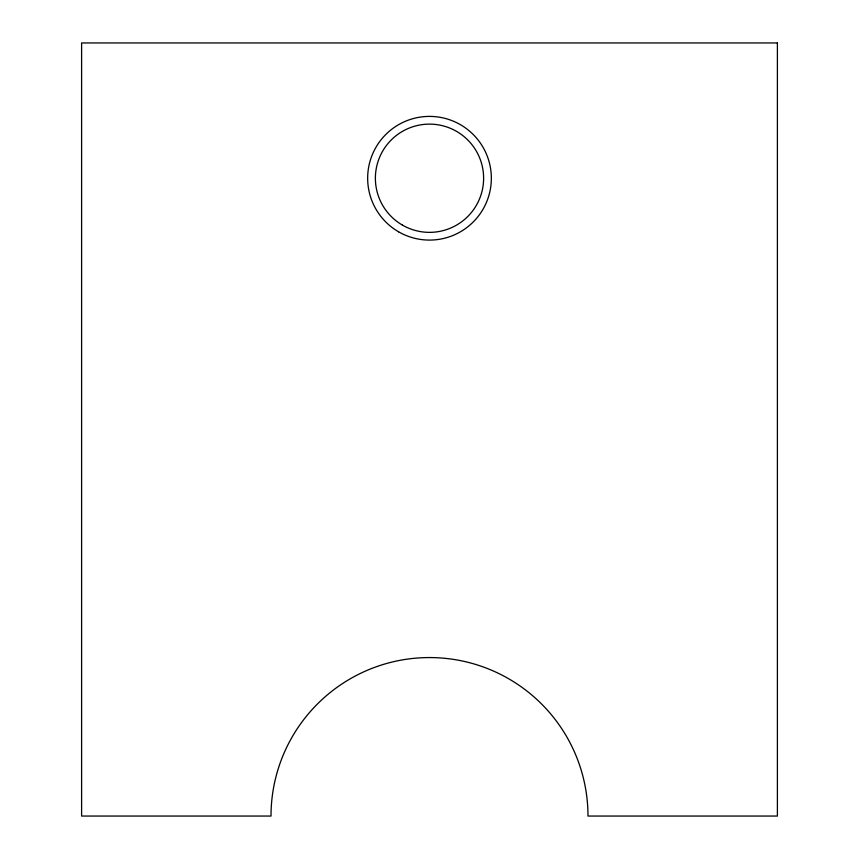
<?xml version="1.0" encoding="UTF-8"?>
<svg xmlns="http://www.w3.org/2000/svg" width="859" height="859" viewBox="0 0 859 859"><rect width="100%" height="100%" fill="white"/><g stroke="black" fill="none" stroke-linecap="round" stroke-linejoin="round"><path stroke-width="1.29" d="M777.395 42.95L81.605 42.95L81.605 816.05L271.014 816.05A158.486 158.486 0 0 1 429.5 657.564A158.486 158.486 0 0 1 587.986 816.05L777.395 816.05L777.395 42.95M402.442 225.112A54.117 54.117 0 0 0 483.617 178.243A54.117 54.117 0 0 0 402.442 131.373A54.117 54.117 0 0 0 402.442 225.112M398.576 231.801A61.848 61.848 0 0 0 491.348 178.243A61.848 61.848 0 0 0 398.576 124.684A61.848 61.848 0 0 0 398.576 231.801"/></g></svg>
